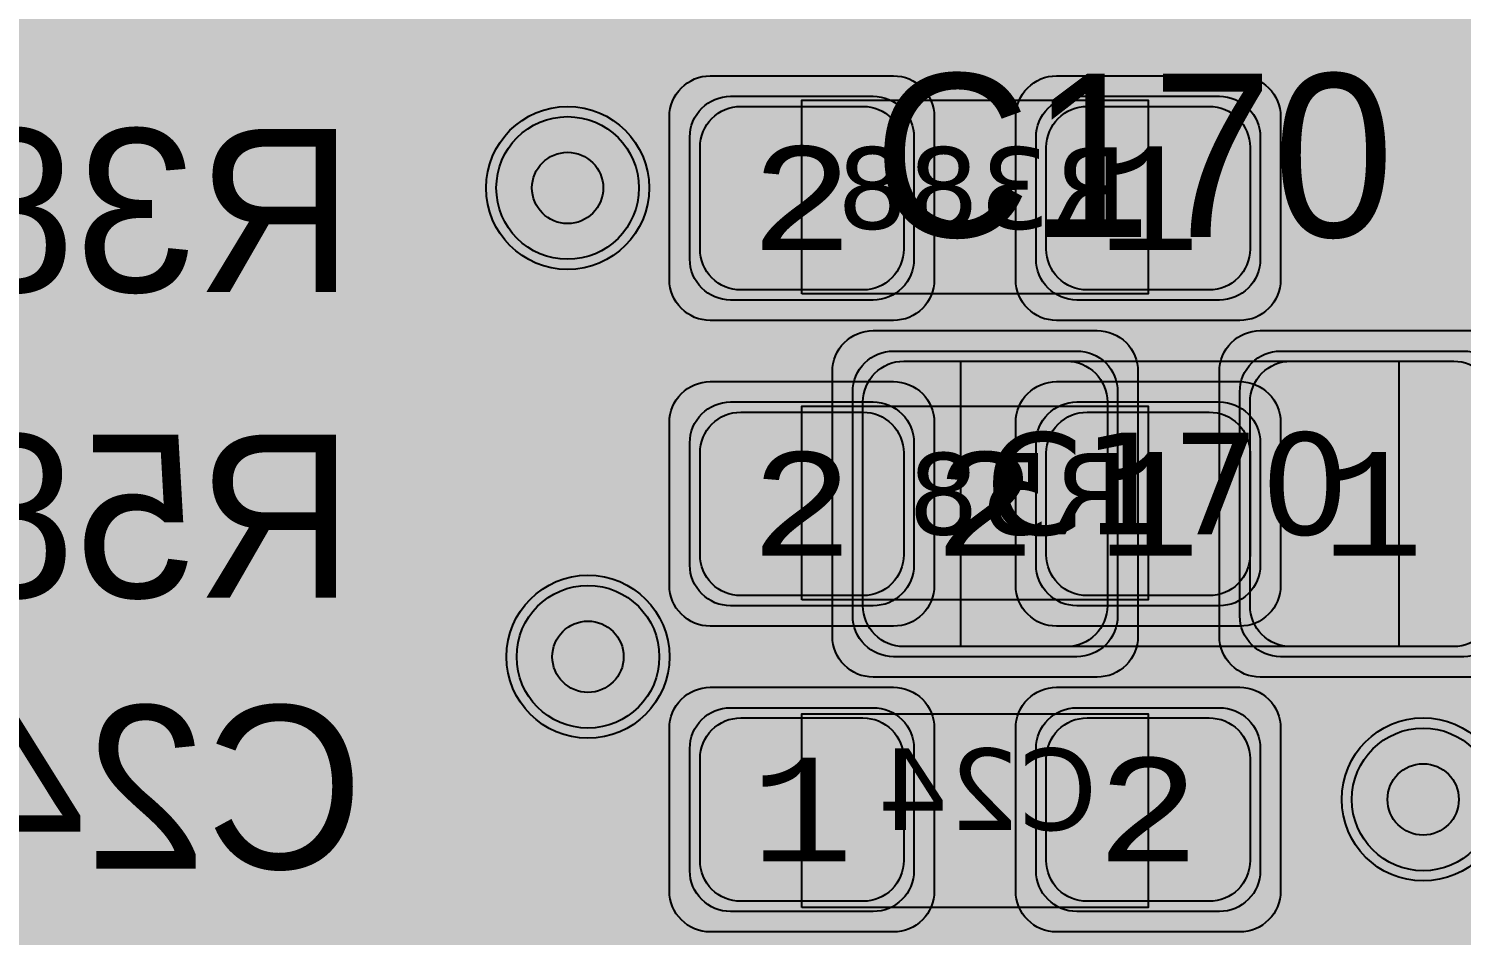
# Model space of a CAD drawing. Extents: x -28 to 199, y -61 to 255.
# Drawn here: x 21.35 to 28.39, y 185.63 to 190.08 of the extents above; entities that cross this region are included whole.
import ezdxf
from ezdxf.enums import TextEntityAlignment as Align

# ---------------------------------------------------------------- set-up
doc = ezdxf.new("R2010")
doc.units = 0
doc.header["$MEASUREMENT"] = 0
for name, color, linetype in [('ASSEMBLY_OUTLINES_BTM', 191, 'CONTINUOUS'), ('ASSEMBLY_OUTLINES_TOP', 102, 'CONTINUOUS'), ('ASSEMBLY_PART_NUMBERS_BTM', 191, 'CONTINUOUS'), ('ASSEMBLY_PART_NUMBERS_TOP', 102, 'CONTINUOUS'), ('ASSEMBLY_REF_DES_BTM', 191, 'CONTINUOUS'), ('ASSEMBLY_REF_DES_TOP', 102, 'CONTINUOUS'), ('DRILL_DRAWING', 21, 'CONTINUOUS'), ('GENERATED_SILKSCREEN_BTM', 255, 'CONTINUOUS'), ('GENERATED_SILKSCREEN_TOP', 140, 'CONTINUOUS'), ('PART_PADS_SMD_BTM', 10, 'CONTINUOUS'), ('PART_PADS_SMD_TOP', 150, 'CONTINUOUS'), ('PIN_NUMBERS_BTM', 8, 'CONTINUOUS'), ('PIN_NUMBERS_TOP', 8, 'CONTINUOUS'), ('PLACEMENT_OUTLINES_BTM', 222, 'CONTINUOUS'), ('PLACEMENT_OUTLINES_TOP', 130, 'CONTINUOUS'), ('PLANE_DATA_LAYER_TOP', 150, 'CONTINUOUS'), ('PLANE_SHAPES_LAYER_2', 230, 'CONTINUOUS'), ('PLANE_SHAPES_LAYER_3', 81, 'CONTINUOUS'), ('PLANE_SHAPES_LAYER_TOP', 150, 'CONTINUOUS'), ('SILKSCREEN_OUTLINES_BTM', 211, 'CONTINUOUS'), ('SILKSCREEN_OUTLINES_TOP', 150, 'CONTINUOUS'), ('SILKSCREEN_REF_DES_BTM', 211, 'CONTINUOUS'), ('SILKSCREEN_REF_DES_TOP', 150, 'CONTINUOUS'), ('SOLDERMASK_PADS_BTM', 12, 'CONTINUOUS'), ('SOLDERMASK_PADS_TOP', 180, 'CONTINUOUS'), ('SOLDERPASTE_PADS_BTM', 12, 'CONTINUOUS'), ('SOLDERPASTE_PADS_TOP', 180, 'CONTINUOUS'), ('TRACES_LAYER_3', 81, 'CONTINUOUS'), ('TRACES_LAYER_BOTTOM', 10, 'CONTINUOUS'), ('TRACES_LAYER_TOP', 150, 'CONTINUOUS'), ('VIA_HOLES_LAYER_2', 30, 'CONTINUOUS'), ('VIA_HOLES_LAYER_3', 30, 'CONTINUOUS'), ('VIA_HOLES_LAYER_BOTTOM', 30, 'CONTINUOUS'), ('VIA_HOLES_LAYER_TOP', 30, 'CONTINUOUS'), ('VIA_PADS_LAYER_2', 230, 'CONTINUOUS'), ('VIA_PADS_LAYER_3', 81, 'CONTINUOUS'), ('VIA_PADS_LAYER_BOTTOM', 10, 'CONTINUOUS'), ('VIA_PADS_LAYER_TOP', 150, 'CONTINUOUS')]:
    doc.layers.add(name, color=color, linetype=linetype)
doc.styles.add('COURIER_NEW', font='COUR.TTF')
doc.styles.add('VERDANA', font='verdana.TTF')
doc.styles.add('VERIBEST_GERBER_0', font='txt')

msp = doc.modelspace()

# ---------------------------------------------------------------- hatches: boundary and pattern name
at = {"layer": 'PLANE_DATA_LAYER_TOP'}
h = msp.add_hatch(color=256, dxfattribs=at)
h.paths.add_polyline_path([(26.5, 188.8262, -0.414213562373095), (26.4238, 188.75), (25.6, 188.75, 0.414213562373095), (25.15, 188.3), (25.15, 187.2, 0.414213562373095), (25.6, 186.75), (26.4238, 186.75, -0.414213562373095), (26.5, 186.6738), (26.5, 185.232603, -0.1989099556854013), (26.477682, 185.178722), (26.212527, 184.913567, 0.1989121882725156), (26.088047, 184.613047), (26.088047, 177.549307, 0.1989121882725156), (26.212527, 177.248787), (26.477682, 176.983632, -0.1989099556853327), (26.5, 176.929751), (26.5, 175.1819, -0.414213562373095), (26.4238, 175.1057), (23.531424, 175.1057, -0.1989133663344379), (23.477542, 175.128018), (20.022318, 178.583242, -0.1989099556853327), (20, 178.637123), (20, 193.170514, -0.1989099556853327), (20.022318, 193.224395), (21.775605, 194.977682, -0.1989133663345065), (21.829487, 195), (26.017396, 195, -0.1989133663344944), (26.071278, 194.977682), (26.477682, 194.571278, -0.1989099556854013), (26.5, 194.517397)], flags=0)
h.paths.add_polyline_path([(23.099999999999998, 181, -0.9999999999999999), (24.3, 181, -0.9999999999999999)], flags=0)
h.paths.add_polyline_path([(23.4, 189.3, -0.9999999999999999), (24.6, 189.3, -0.9999999999999999)], flags=0)
h.paths.add_polyline_path([(23.4, 190.7, -0.9999999999999999), (24.6, 190.7, -0.9999999999999999)], flags=0)
h.paths.add_polyline_path([(22.949998, 193.25, -0.9999999999999999), (24.949998, 193.25, -0.9999999999999999)], flags=0)
h.paths.add_polyline_path([(24.5, 179.2, -0.9999999999999999), (25.700000000000003, 179.2, -0.9999999999999999)], flags=0)
for points in [[(26.05, 188.25), (26.05, 188.8262)], [(25.65, 187.75), (25.0738, 187.75)], [(26.05, 187.25), (26.05, 186.6738)]]:
    msp.add_hatch(color=256, dxfattribs=at).paths.add_polyline_path(points, is_closed=False, flags=0)
at = {"layer": 'PLANE_SHAPES_LAYER_2'}
h = msp.add_hatch(color=256, dxfattribs=at)
h.paths.add_polyline_path([(169.5, 129.25), (149.5, 129.25), (142.25, 122), (142.25, 90.5), (147.5, 90.5), (147.5, 80), (154, 80), (154, 69.25), (131.75, 69.25), (131.75, 73.25), (121.25, 73.25), (121.25, 81), (110.5, 81), (110.5, 125.75), (106.5, 125.75), (106.5, 128.75), (93.5, 128.75), (93.5, 120.25), (91.75, 120.25), (91.75, 121.5), (80, 121.5), (80, 118.25), (73.25, 118.25), (73.25, 124.5), (67.5, 124.5), (67.5, 128), (57.75, 128), (57.75, 120.25), (55.25, 120.25), (55.25, 121.5), (47.5, 121.5), (47.5, 119), (35, 119), (35, 134.75), (32.75, 134.75), (32.75, 159.75), (29.25, 159.75), (29.25, 175.25), (22.5, 175.25), (22.5, 195.25), (17.25, 195.25), (17.25, 198), (22.5, 198), (22.5, 216.5), (40.25, 216.5), (40.25, 235.5), (54.5, 235.5), (54.5, 254), (87.25, 254), (87.25, 236.25), (86.25, 236.25), (86.25, 228.75), (81, 228.75), (81, 218.75), (95.25, 218.75), (95.25, 194.5), (87, 194.5), (87, 172), (131.1, 172), (131.1, 208.75), (115.5, 208.75), (115.5, 213.75), (106.75, 213.75), (106.75, 218.75), (110.25, 222.25), (110.25, 226.25), (142.5, 226.25), (142.5, 221.5), (160.5, 221.5), (160.5, 240.75), (169.5, 240.75)])
h.paths.add_polyline_path([(35.5, 149.5), (41.75, 149.5), (41.75, 152), (39.25, 152), (39.25, 154), (37.75, 154), (37.75, 152), (35.5, 152)], flags=16)
h.paths.add_polyline_path([(37.5, 125.75), (37.5, 128.75), (42.75, 128.75), (42.75, 125.75)], flags=16)
h.paths.add_polyline_path([(52, 127.75), (52, 130.75), (54.25, 130.75), (54.25, 127.75)], flags=16)
h.paths.add_polyline_path([(50.75, 219.5), (50.75, 226.5), (71.75, 226.5), (71.75, 219.5)], flags=16)
h.paths.add_polyline_path([(66.5, 150.75), (66.5, 177.5), (72.25, 177.5), (72.25, 150.75)], flags=16)
h.paths.add_polyline_path([(47.25, 185.25), (73, 185.25), (73, 188.25), (70.25, 188.25), (70.25, 191), (47.25, 191)], flags=16)
h.paths.add_polyline_path([(84.5, 208), (84.5, 212.75), (85, 212.75), (85, 208)], flags=16)
h.paths.add_polyline_path([(61.5, 137.25), (87.75, 137.25), (87.75, 140.5), (84.75, 140.5), (84.75, 143), (61.5, 143)], flags=16)
h.paths.add_polyline_path([(88.75, 127), (88.75, 130), (91, 130), (91, 127)], flags=16)
h.paths.add_polyline_path([(85.5, 130.25), (85.5, 132.5), (91, 132.5), (91, 130.25)], flags=16)
h.paths.add_polyline_path([(108.75, 142.25), (135.75, 142.25), (135.75, 145.75), (132.25, 145.75), (132.25, 149), (108.75, 149)], flags=16)
h.paths.add_polyline_path([(114.25, 126.75), (140.75, 126.75), (140.75, 129.75), (137.25, 129.75), (137.25, 133), (114.25, 133)], flags=16)
h.paths.add_polyline_path([(155.25, 180.25), (166.25, 180.25), (166.25, 186.25), (152.25, 186.25), (152.25, 183), (155.25, 183)], flags=16)
at = {"layer": 'PLANE_SHAPES_LAYER_3'}
h = msp.add_hatch(color=256, dxfattribs=at)
h.paths.add_polyline_path([(169.5, 129.25), (149.5, 129.25), (142.25, 122), (142.25, 90.5), (147.5, 90.5), (147.5, 80), (154, 80), (154, 69.25), (131.75, 69.25), (131.75, 73.25), (121.25, 73.25), (121.25, 81), (110.5, 81), (110.5, 125.75), (106.5, 125.75), (106.5, 128.75), (93.5, 128.75), (93.5, 120.25), (91.75, 120.25), (91.75, 121.5), (80, 121.5), (80, 118.25), (73.25, 118.25), (73.25, 124.5), (67.5, 124.5), (67.5, 127.75), (58.25, 127.75), (58.25, 130.25), (88.75, 130.25), (88.75, 127), (91, 127), (91, 132.5), (55, 132.5), (55, 131.25), (52, 131.25), (52, 127.75), (55, 127.75), (55, 127.25), (57.75, 127.25), (57.75, 120.25), (55.25, 120.25), (55.25, 121.5), (47.5, 121.5), (47.5, 119), (35, 119), (35, 134.75), (32.75, 134.75), (32.75, 159.75), (29.25, 159.75), (29.25, 175.25), (22.5, 175.25), (22.5, 195.25), (17.25, 195.25), (17.25, 198), (22.5, 198), (22.5, 216.5), (40.25, 216.5), (40.25, 235.5), (54.5, 235.5), (54.5, 254), (87.25, 254), (87.25, 236.25), (86.25, 236.25), (86.25, 228.75), (81, 228.75), (81, 218.75), (95.25, 218.75), (95.25, 194.5), (87, 194.5), (87, 172), (131.1, 172), (131.1, 208.75), (115.5, 208.75), (115.5, 213.75), (106.75, 213.75), (106.75, 218.75), (110.25, 222.25), (110.25, 226.25), (142.5, 226.25), (142.5, 221.5), (160.5, 221.5), (160.5, 240.75), (169.5, 240.75)])
h.paths.add_polyline_path([(35.5, 149.5), (41.75, 149.5), (41.75, 152), (39.25, 152), (39.25, 154), (37.75, 154), (37.75, 152), (35.5, 152)], flags=16)
h.paths.add_polyline_path([(37.5, 125.75), (37.5, 128.75), (42.75, 128.75), (42.75, 125.75)], flags=16)
h.paths.add_polyline_path([(50.75, 219.5), (50.75, 226.5), (71.75, 226.5), (71.75, 219.5)], flags=16)
h.paths.add_polyline_path([(66.5, 150.75), (66.5, 177.5), (72.25, 177.5), (72.25, 150.75)], flags=16)
h.paths.add_polyline_path([(47.25, 185.25), (73, 185.25), (73, 188.25), (70.25, 188.25), (70.25, 191), (47.25, 191)], flags=16)
h.paths.add_polyline_path([(84.5, 208), (84.5, 212.75), (85, 212.75), (85, 208)], flags=16)
h.paths.add_polyline_path([(61.5, 137.25), (87.75, 137.25), (87.75, 140.5), (84.75, 140.5), (84.75, 143), (61.5, 143)], flags=16)
h.paths.add_polyline_path([(108.75, 142.25), (135.75, 142.25), (135.75, 145.75), (132.25, 145.75), (132.25, 149), (108.75, 149)], flags=16)
h.paths.add_polyline_path([(114.25, 126.75), (140.75, 126.75), (140.75, 129.75), (137.25, 129.75), (137.25, 133), (114.25, 133)], flags=16)
h.paths.add_polyline_path([(155.25, 180.25), (166.25, 180.25), (166.25, 186.25), (152.25, 186.25), (152.25, 183), (155.25, 183)], flags=16)
at = {"layer": 'VIA_HOLES_LAYER_2'}
h = msp.add_hatch(color=256, dxfattribs=at)
edge = h.paths.add_edge_path()
edge.add_arc((24, 189.3), 0.175, 0, 360)
h = msp.add_hatch(color=256, dxfattribs=at)
edge = h.paths.add_edge_path()
edge.add_arc((24.1, 187), 0.175, 0, 360)
h = msp.add_hatch(color=256, dxfattribs=at)
edge = h.paths.add_edge_path()
edge.add_arc((28.2, 186.3), 0.175, 0, 360)
at = {"layer": 'VIA_HOLES_LAYER_3'}
h = msp.add_hatch(color=256, dxfattribs=at)
edge = h.paths.add_edge_path()
edge.add_arc((24, 189.3), 0.175, 0, 360)
h = msp.add_hatch(color=256, dxfattribs=at)
edge = h.paths.add_edge_path()
edge.add_arc((24.1, 187), 0.175, 0, 360)
h = msp.add_hatch(color=256, dxfattribs=at)
edge = h.paths.add_edge_path()
edge.add_arc((28.2, 186.3), 0.175, 0, 360)
at = {"layer": 'VIA_HOLES_LAYER_BOTTOM'}
h = msp.add_hatch(color=256, dxfattribs=at)
edge = h.paths.add_edge_path()
edge.add_arc((24, 189.3), 0.175, 0, 360)
h = msp.add_hatch(color=256, dxfattribs=at)
edge = h.paths.add_edge_path()
edge.add_arc((24.1, 187), 0.175, 0, 360)
h = msp.add_hatch(color=256, dxfattribs=at)
edge = h.paths.add_edge_path()
edge.add_arc((28.2, 186.3), 0.175, 0, 360)
at = {"layer": 'VIA_HOLES_LAYER_TOP'}
h = msp.add_hatch(color=256, dxfattribs=at)
edge = h.paths.add_edge_path()
edge.add_arc((24, 189.3), 0.175, 0, 360)
h = msp.add_hatch(color=256, dxfattribs=at)
edge = h.paths.add_edge_path()
edge.add_arc((24.1, 187), 0.175, 0, 360)
h = msp.add_hatch(color=256, dxfattribs=at)
edge = h.paths.add_edge_path()
edge.add_arc((28.2, 186.3), 0.175, 0, 360)

# ---------------------------------------------------------------- linework, layer by layer
at = {"layer": 'ASSEMBLY_OUTLINES_BTM'}
for points in [[(25.15, 188.78), (25.15, 189.73), (26.85, 189.73), (26.85, 188.78)], [(25.15, 187.28), (25.15, 188.23), (26.85, 188.23), (26.85, 187.28)], [(25.15, 185.77), (25.15, 186.72), (26.85, 186.72), (26.85, 185.77)]]:
    msp.add_lwpolyline(points, close=True, dxfattribs=at)
at = {"layer": 'ASSEMBLY_OUTLINES_TOP'}
msp.add_lwpolyline([(25.93, 187.05), (25.93, 188.45), (28.08, 188.45), (28.08, 187.05)], close=True, dxfattribs=at)
at = {"layer": 'GENERATED_SILKSCREEN_BTM', "const_width": 0.15}
for points in [[(26.292098, 189.730005, 1.22306e-05), (26.292089, 189.729995), (25.707911, 189.729995, 1.22306e-05), (25.707902, 189.730005), (26.292098, 189.730005)], [(26.283844, 188.779995), (25.716156, 188.779995, 1.1642e-05), (25.716164, 188.780005), (26.283836, 188.780005, 1.1642e-05), (26.283844, 188.779995)], [(26.292098, 188.230005, 1.22306e-05), (26.292089, 188.229995), (25.707911, 188.229995, 1.22306e-05), (25.707902, 188.230005), (26.292098, 188.230005)], [(26.283844, 187.279995), (25.716156, 187.279995, 1.1642e-05), (25.716164, 187.280005), (26.283836, 187.280005, 1.1642e-05), (26.283844, 187.279995)], [(26.283844, 186.720005, 1.1642e-05), (26.283836, 186.719995), (25.716164, 186.719995, 1.1642e-05), (25.716156, 186.720005), (26.283844, 186.720005)], [(26.292098, 185.769995), (25.707902, 185.769995, 1.22306e-05), (25.707911, 185.770005), (26.292089, 185.770005, 1.22306e-05), (26.292098, 185.769995)]]:
    msp.add_lwpolyline(points, format="xyb", dxfattribs=at)
for points in [[(21.9444, 188.7796), (22.0796, 188.8892), (22.082, 188.8908), (22.0836, 188.8932), (22.0844, 188.8956), (22.0844, 188.898), (22.0836, 188.9036), (22.0804, 188.9092), (22.0764, 188.9132), (22.0716, 188.9164), (22.066, 188.9172), (22.0604, 188.9156), (21.93, 188.8092), (21.6716, 188.8092), (21.5468, 188.91), (21.5468, 189.0588), (21.67, 189.1604), (21.8028, 189.1604), (21.8092, 189.162), (21.8132, 189.1652), (21.8156, 189.1708), (21.8164, 189.1764), (21.8156, 189.182), (21.8132, 189.1868), (21.8092, 189.1908), (21.8028, 189.1924), (21.67, 189.1924), (21.5468, 189.294), (21.5468, 189.4428), (21.6716, 189.5436), (21.93, 189.5436), (22.0604, 189.4372), (22.066, 189.4356), (22.0716, 189.4364), (22.0764, 189.4388), (22.0804, 189.4436), (22.0836, 189.4484), (22.0844, 189.454), (22.0844, 189.4572), (22.0836, 189.4596), (22.082, 189.462), (22.0796, 189.4636), (21.9444, 189.5732), (21.942, 189.574), (21.9396, 189.5748), (21.9388, 189.5756), (21.9356, 189.5764), (21.666, 189.5764), (21.662, 189.5756), (21.6604, 189.5748), (21.6588, 189.574), (21.6556, 189.5732), (21.5204, 189.4636), (21.518, 189.4596), (21.5172, 189.4564), (21.5156, 189.454), (21.5148, 189.4508), (21.5148, 189.286), (21.5156, 189.2836), (21.5172, 189.278), (21.518, 189.274), (21.5204, 189.2724), (21.638, 189.1764), (21.5204, 189.0804), (21.5196, 189.0788), (21.518, 189.0772), (21.5172, 189.0764), (21.5172, 189.0748), (21.5156, 189.0692), (21.5148, 189.0668), (21.5148, 188.902), (21.5156, 188.898), (21.5172, 188.8948), (21.518, 188.8916), (21.5204, 188.8892), (21.6556, 188.7796), (21.6588, 188.778), (21.6596, 188.7772), (21.662, 188.7772), (21.6628, 188.7764), (21.6636, 188.7764), (21.666, 188.7764), (21.9356, 188.7764), (21.9388, 188.7772), (21.942, 188.778), (21.9444, 188.7796)], [(22.2756, 189.2724), (22.2732, 189.274), (22.2724, 189.278), (22.2708, 189.282), (22.27, 189.286), (22.27, 189.4508), (22.2708, 189.4548), (22.2724, 189.4572), (22.2724, 189.4596), (22.2732, 189.4604), (22.2748, 189.4612), (22.2756, 189.4628), (22.4116, 189.5732), (22.4156, 189.5748), (22.4188, 189.5756), (22.422, 189.5764), (22.8252, 189.5764), (22.8324, 189.5748), (22.8372, 189.5708), (22.8412, 189.566), (22.8428, 189.5604), (22.8428, 188.7924), (22.8412, 188.786), (22.8372, 188.782), (22.8324, 188.7796), (22.8268, 188.7788), (22.8204, 188.7796), (22.8148, 188.782), (22.8108, 188.786), (22.8092, 188.7924), (22.8092, 189.1604), (22.4332, 189.1604), (22.302, 188.7876), (22.2988, 188.782), (22.2932, 188.7788), (22.2876, 188.778), (22.282, 188.7796), (22.2772, 188.782), (22.2732, 188.786), (22.2716, 188.7916), (22.2724, 188.798), (22.4036, 189.1708), (22.2756, 189.2724)], [(22.8092, 189.5436), (22.4268, 189.5436), (22.302, 189.4428), (22.302, 189.294), (22.4268, 189.1924), (22.8092, 189.1924), (22.8092, 189.5436)], [(21.9356, 187.8012), (21.9388, 187.8004), (21.9412, 187.7996), (21.9444, 187.798), (22.0532, 187.71), (22.0532, 188.0436), (21.5308, 188.0436), (21.5252, 188.0452), (21.5204, 188.0484), (21.518, 188.054), (21.5172, 188.0596), (21.518, 188.066), (21.5204, 188.0708), (21.5252, 188.0748), (21.5308, 188.0764), (22.0708, 188.0764), (22.0764, 188.0748), (22.0812, 188.0708), (22.0852, 188.066), (22.0868, 188.0604), (22.0868, 187.6756), (22.086, 187.67), (22.0836, 187.666), (22.0804, 187.6636), (22.0748, 187.662), (22.0716, 187.6604), (22.0676, 187.6596), (22.0636, 187.6604), (22.0604, 187.6628), (21.93, 187.7692), (21.6716, 187.7692), (21.5468, 187.6676), (21.5468, 187.41), (21.6716, 187.31), (21.93, 187.31), (22.0604, 187.4156), (22.066, 187.418), (22.0708, 187.418), (22.0764, 187.4148), (22.0804, 187.4108), (22.0836, 187.4052), (22.0852, 187.3996), (22.0844, 187.3964), (22.0836, 187.394), (22.082, 187.3916), (22.0796, 187.39), (21.9444, 187.2796), (21.942, 187.278), (21.9388, 187.278), (21.9356, 187.2764), (21.666, 187.2764), (21.6644, 187.2764), (21.6628, 187.2772), (21.662, 187.2772), (21.6604, 187.278), (21.6588, 187.278), (21.6556, 187.2796), (21.5204, 187.39), (21.518, 187.3924), (21.5172, 187.394), (21.5156, 187.3988), (21.5148, 187.402), (21.5148, 187.6756), (21.5156, 187.6788), (21.5172, 187.6836), (21.5172, 187.6852), (21.5188, 187.686), (21.5196, 187.6876), (21.5204, 187.6892), (21.6556, 187.798), (21.6596, 187.7996), (21.6628, 187.8004), (21.666, 187.8012), (21.9356, 187.8012)], [(22.2756, 187.7724), (22.2732, 187.774), (22.2724, 187.778), (22.2708, 187.782), (22.27, 187.786), (22.27, 187.9508), (22.2708, 187.9548), (22.2724, 187.9572), (22.2724, 187.9596), (22.2732, 187.9604), (22.2748, 187.9612), (22.2756, 187.9628), (22.4116, 188.0732), (22.4156, 188.0748), (22.4188, 188.0756), (22.422, 188.0764), (22.8252, 188.0764), (22.8324, 188.0748), (22.8372, 188.0708), (22.8412, 188.066), (22.8428, 188.0604), (22.8428, 187.2924), (22.8412, 187.286), (22.8372, 187.282), (22.8324, 187.2796), (22.8268, 187.2788), (22.8204, 187.2796), (22.8148, 187.282), (22.8108, 187.286), (22.8092, 187.2924), (22.8092, 187.6604), (22.4332, 187.6604), (22.302, 187.2876), (22.2988, 187.282), (22.2932, 187.2788), (22.2876, 187.278), (22.282, 187.2796), (22.2772, 187.282), (22.2732, 187.286), (22.2716, 187.2916), (22.2724, 187.298), (22.4036, 187.6708), (22.2756, 187.7724)], [(22.8092, 188.0436), (22.4268, 188.0436), (22.302, 187.9428), (22.302, 187.794), (22.4268, 187.6924), (22.8092, 187.6924), (22.8092, 188.0436)], [(21.3268, 186.2376), (20.8964, 186.6664), (20.8964, 186.2376), (21.3268, 186.2376)], [(21.7068, 186.7432), (21.5724, 186.6336), (21.57, 186.6296), (21.5692, 186.6264), (21.5676, 186.624), (21.5668, 186.6208), (21.5668, 186.5112), (21.5676, 186.508), (21.5692, 186.5032), (21.57, 186.4992), (21.5724, 186.4976), (22.1052, 186.0648), (22.1052, 185.9792), (21.5828, 185.9792), (21.5772, 185.9776), (21.5724, 185.9744), (21.57, 185.9688), (21.5692, 185.9624), (21.57, 185.9568), (21.5724, 185.9512), (21.5772, 185.948), (21.5828, 185.9464), (22.122, 185.9464), (22.1284, 185.948), (22.1324, 185.952), (22.1364, 185.956), (22.138, 185.9624), (22.138, 186.072), (22.1372, 186.0744), (22.1356, 186.08), (22.134, 186.0824), (22.1332, 186.084), (22.1308, 186.0856), (21.5988, 186.5192), (21.5988, 186.6128), (21.7236, 186.7136), (21.982, 186.7136), (22.1124, 186.6072), (22.118, 186.6056), (22.1236, 186.6064), (22.1284, 186.6088), (22.1324, 186.6136), (22.1348, 186.6184), (22.1356, 186.624), (22.1348, 186.6296), (22.1332, 186.632), (22.1308, 186.6336), (21.9964, 186.7432), (21.9932, 186.744), (21.9916, 186.7448), (21.99, 186.7456), (21.9868, 186.7464), (21.7172, 186.7464), (21.714, 186.7456), (21.7124, 186.7448), (21.71, 186.744), (21.7068, 186.7432)], [(22.7508, 185.9496), (22.8852, 186.0592), (22.8892, 186.0616), (22.89, 186.0648), (22.8916, 186.068), (22.8924, 186.072), (22.8924, 186.6208), (22.8916, 186.6248), (22.89, 186.628), (22.8884, 186.6296), (22.8876, 186.6312), (22.886, 186.6336), (22.7508, 186.7432), (22.7484, 186.744), (22.746, 186.7448), (22.7452, 186.7456), (22.742, 186.7464), (22.4724, 186.7464), (22.4684, 186.7456), (22.4668, 186.7448), (22.4644, 186.744), (22.462, 186.7432), (22.3268, 186.6336), (22.3236, 186.6296), (22.322, 186.6232), (22.3228, 186.6184), (22.3244, 186.6144), (22.3268, 186.6112), (22.3308, 186.608), (22.3348, 186.6056), (22.3388, 186.6048), (22.3428, 186.6048), (22.346, 186.6072), (22.478, 186.7136), (22.7364, 186.7136), (22.8596, 186.6128), (22.8596, 186.08), (22.7364, 185.9792), (22.478, 185.9792), (22.346, 186.0856), (22.3428, 186.0872), (22.3388, 186.088), (22.3348, 186.0872), (22.3308, 186.0848), (22.3268, 186.0816), (22.3244, 186.0776), (22.3228, 186.0728), (22.322, 186.068), (22.3236, 186.0632), (22.3268, 186.0592), (22.462, 185.9496), (22.4652, 185.948), (22.466, 185.9472), (22.4684, 185.9472), (22.4692, 185.9464), (22.47, 185.9464), (22.4724, 185.9464), (22.742, 185.9464), (22.7452, 185.9472), (22.7484, 185.948), (22.7508, 185.9496)], [(20.8924, 186.7192), (21.378, 186.2336), (21.3812, 186.2288), (21.3828, 186.224), (21.382, 186.2192), (21.3788, 186.2136), (21.3772, 186.2096), (21.374, 186.2072), (21.3708, 186.2056), (21.3668, 186.2048), (20.8964, 186.2048)]]:
    msp.add_lwpolyline(points, dxfattribs=at)
at = {"layer": 'GENERATED_SILKSCREEN_TOP', "const_width": 0.15}
for points in [[(26.4772, 189.0792), (26.4708, 189.0776), (26.4676, 189.0744), (26.4652, 189.0688), (26.4644, 189.0624), (26.4652, 189.0568), (26.4676, 189.0512), (26.4708, 189.0472), (26.4772, 189.0464), (26.7892, 189.0464), (26.7948, 189.0472), (26.7996, 189.0512), (26.802, 189.0568), (26.8028, 189.0624), (26.802, 189.0688), (26.7996, 189.0744), (26.7948, 189.0776), (26.7892, 189.0792), (26.6484, 189.0792), (26.6484, 189.8304), (26.6476, 189.836), (26.6452, 189.84), (26.6412, 189.8424), (26.6356, 189.8432), (26.6316, 189.844), (26.6276, 189.844), (26.6244, 189.8424), (26.6212, 189.8392), (26.4652, 189.62), (26.4628, 189.6144), (26.4628, 189.6088), (26.4652, 189.604), (26.4692, 189.6), (26.474, 189.5968), (26.4796, 189.5952), (26.4828, 189.5952), (26.4852, 189.596), (26.4892, 189.6008), (26.6172, 189.78), (26.6172, 189.0792), (26.4772, 189.0792)], [(25.7492, 189.0496), (25.6148, 189.1592), (25.6108, 189.1616), (25.61, 189.1648), (25.6084, 189.168), (25.6076, 189.172), (25.6076, 189.7208), (25.6084, 189.7248), (25.61, 189.728), (25.6116, 189.7296), (25.6124, 189.7312), (25.614, 189.7336), (25.7492, 189.8432), (25.7516, 189.844), (25.754, 189.8448), (25.7548, 189.8456), (25.758, 189.8464), (26.0276, 189.8464), (26.0316, 189.8456), (26.0332, 189.8448), (26.0356, 189.844), (26.038, 189.8432), (26.1732, 189.7336), (26.1764, 189.7296), (26.178, 189.7232), (26.1772, 189.7184), (26.1756, 189.7144), (26.1732, 189.7112), (26.1692, 189.708), (26.1652, 189.7056), (26.1612, 189.7048), (26.1572, 189.7048), (26.154, 189.7072), (26.022, 189.8136), (25.7636, 189.8136), (25.6404, 189.7128), (25.6404, 189.18), (25.7636, 189.0792), (26.022, 189.0792), (26.154, 189.1856), (26.1572, 189.1872), (26.1612, 189.188), (26.1652, 189.1872), (26.1692, 189.1848), (26.1732, 189.1816), (26.1756, 189.1776), (26.1772, 189.1728), (26.178, 189.168), (26.1764, 189.1632), (26.1732, 189.1592), (26.038, 189.0496), (26.0348, 189.048), (26.034, 189.0472), (26.0316, 189.0472), (26.0308, 189.0464), (26.03, 189.0464), (26.0276, 189.0464), (25.758, 189.0464), (25.7548, 189.0472), (25.7516, 189.048), (25.7492, 189.0496)], [(27.2004, 189.0704), (27.1988, 189.0648), (27.1996, 189.0592), (27.2036, 189.0544), (27.2076, 189.0512), (27.2132, 189.0496), (27.2188, 189.0488), (27.2236, 189.0504), (27.2276, 189.0552), (27.6588, 189.8224), (27.6604, 189.8264), (27.6604, 189.8296), (27.6604, 189.8328), (27.6588, 189.836), (27.6564, 189.8408), (27.6532, 189.844), (27.6492, 189.8456), (27.6452, 189.8464), (27.1052, 189.8464), (27.0996, 189.8448), (27.0956, 189.8408), (27.0924, 189.836), (27.0916, 189.8296), (27.0924, 189.824), (27.0956, 189.8184), (27.0996, 189.8144), (27.1052, 189.8136), (27.618, 189.8136), (27.2004, 189.0704)], [(27.8532, 189.7336), (27.9876, 189.8432), (27.9908, 189.844), (27.9932, 189.8448), (27.994, 189.8456), (27.9972, 189.8464), (28.2668, 189.8464), (28.27, 189.8456), (28.2708, 189.8456), (28.2716, 189.8448), (28.274, 189.844), (28.2772, 189.8432), (28.4116, 189.7336), (28.414, 189.7296), (28.4148, 189.7264), (28.4164, 189.724), (28.4172, 189.7208), (28.4172, 189.172), (28.4164, 189.1696), (28.4148, 189.164), (28.414, 189.1624), (28.4116, 189.1592), (28.2772, 189.0496), (28.274, 189.0488), (28.2724, 189.048), (28.2708, 189.0472), (28.2692, 189.0464), (28.2668, 189.0464), (27.9972, 189.0464), (27.994, 189.0472), (27.9908, 189.048), (27.9876, 189.0496), (27.8532, 189.1592), (27.8516, 189.1608), (27.85, 189.1616), (27.8484, 189.164), (27.8468, 189.1696), (27.846, 189.172), (27.846, 189.7208), (27.8468, 189.724), (27.8484, 189.7264), (27.85, 189.7296), (27.8532, 189.7336)], [(27.8788, 189.7128), (27.8788, 189.18), (27.926, 189.14), (28.3132, 189.7712), (28.2604, 189.8136), (28.002, 189.8136), (27.8788, 189.7128)], [(27.9516, 189.1192), (28.002, 189.0792), (28.2604, 189.0792), (28.3852, 189.18), (28.3852, 189.7128), (28.338, 189.7504), (27.9516, 189.1192)]]:
    msp.add_lwpolyline(points, dxfattribs=at)
for points in [[(27.269515, 188.450005, 1.10969e-05), (27.269508, 188.449995), (26.730492, 188.449995, 1.10969e-05), (26.730485, 188.450005), (27.269515, 188.450005)], [(27.269515, 187.049995), (26.730485, 187.049995, 1.10969e-05), (26.730492, 187.050005), (27.269508, 187.050005, 1.10969e-05), (27.269515, 187.049995)]]:
    msp.add_lwpolyline(points, format="xyb", dxfattribs=at)
at = {"layer": 'PART_PADS_SMD_BTM'}
for points in [[(25.7, 188.95, -0.4142135624), (25.5, 188.75), (24.8, 188.75, -0.4142135624), (24.6, 188.95), (24.6, 189.55, -0.4142135624), (24.8, 189.75), (25.5, 189.75, -0.4142135624), (25.7, 189.55)], [(27.4, 188.95, -0.4142135624), (27.2, 188.75), (26.5, 188.75, -0.4142135624), (26.3, 188.95), (26.3, 189.55, -0.4142135624), (26.5, 189.75), (27.2, 189.75, -0.4142135624), (27.4, 189.55)], [(25.7, 187.45, -0.4142135624), (25.5, 187.25), (24.8, 187.25, -0.4142135624), (24.6, 187.45), (24.6, 188.05, -0.4142135624), (24.8, 188.25), (25.5, 188.25, -0.4142135624), (25.7, 188.05)], [(27.4, 187.45, -0.4142135624), (27.2, 187.25), (26.5, 187.25, -0.4142135624), (26.3, 187.45), (26.3, 188.05, -0.4142135624), (26.5, 188.25), (27.2, 188.25, -0.4142135624), (27.4, 188.05)], [(24.6, 186.55, -0.4142135624), (24.8, 186.75), (25.5, 186.75, -0.4142135624), (25.7, 186.55), (25.7, 185.95, -0.4142135624), (25.5, 185.75), (24.8, 185.75, -0.4142135624), (24.6, 185.95)], [(26.3, 186.55, -0.4142135624), (26.5, 186.75), (27.2, 186.75, -0.4142135624), (27.4, 186.55), (27.4, 185.95, -0.4142135624), (27.2, 185.75), (26.5, 185.75, -0.4142135624), (26.3, 185.95)]]:
    msp.add_lwpolyline(points, format="xyb", close=True, dxfattribs=at)
at = {"layer": 'PART_PADS_SMD_TOP'}
for points in [[(26.5, 188.5, -0.4142135624), (26.7, 188.3), (26.7, 187.2, -0.4142135624), (26.5, 187), (25.6, 187, -0.4142135624), (25.4, 187.2), (25.4, 188.3, -0.4142135624), (25.6, 188.5)], [(28.4, 188.5, -0.4142135624), (28.6, 188.3), (28.6, 187.2, -0.4142135624), (28.4, 187), (27.5, 187, -0.4142135624), (27.3, 187.2), (27.3, 188.3, -0.4142135624), (27.5, 188.5)]]:
    msp.add_lwpolyline(points, format="xyb", close=True, dxfattribs=at)
at = {"layer": 'PLACEMENT_OUTLINES_BTM'}
for points in [[(25.15, 188.78), (25.15, 189.73), (26.85, 189.73), (26.85, 188.78)], [(25.15, 187.28), (25.15, 188.23), (26.85, 188.23), (26.85, 187.28)], [(25.15, 185.77), (25.15, 186.72), (26.85, 186.72), (26.85, 185.77)]]:
    msp.add_lwpolyline(points, close=True, dxfattribs=at)
at = {"layer": 'PLACEMENT_OUTLINES_TOP'}
msp.add_lwpolyline([(25.93, 187.05), (25.93, 188.45), (28.08, 188.45), (28.08, 187.05)], close=True, dxfattribs=at)
at = {"layer": 'PLANE_DATA_LAYER_TOP', "const_width": 0.5}
for points in [[(26.05, 188.25), (26.05, 188.8262)], [(25.65, 187.75), (25.0738, 187.75)], [(26.05, 187.25), (26.05, 186.6738)]]:
    msp.add_lwpolyline(points, dxfattribs=at)
at = {"layer": 'PLANE_SHAPES_LAYER_TOP'}
msp.add_solid([(20, 174.75), (26.5, 174.75), (20, 195), (26.5, 195)], dxfattribs=at)
at = {"layer": 'SILKSCREEN_OUTLINES_BTM'}
for points in [[(25.15, 188.78), (25.15, 189.73), (26.85, 189.73), (26.85, 188.78)], [(25.15, 187.28), (25.15, 188.23), (26.85, 188.23), (26.85, 187.28)], [(25.15, 185.77), (25.15, 186.72), (26.85, 186.72), (26.85, 185.77)]]:
    msp.add_lwpolyline(points, close=True, dxfattribs=at)
at = {"layer": 'SILKSCREEN_OUTLINES_TOP'}
msp.add_lwpolyline([(25.93, 187.05), (25.93, 188.45), (28.08, 188.45), (28.08, 187.05)], close=True, dxfattribs=at)
at = {"layer": 'SOLDERMASK_PADS_BTM'}
for points in [[(25.8, 188.85, -0.4142135624), (25.6, 188.65), (24.7, 188.65, -0.4142135624), (24.5, 188.85), (24.5, 189.65, -0.4142135624), (24.7, 189.85), (25.6, 189.85, -0.4142135624), (25.8, 189.65)], [(27.5, 188.85, -0.4142135624), (27.3, 188.65), (26.4, 188.65, -0.4142135624), (26.2, 188.85), (26.2, 189.65, -0.4142135624), (26.4, 189.85), (27.3, 189.85, -0.4142135624), (27.5, 189.65)], [(25.8, 187.35, -0.4142135624), (25.6, 187.15), (24.7, 187.15, -0.4142135624), (24.5, 187.35), (24.5, 188.15, -0.4142135624), (24.7, 188.35), (25.6, 188.35, -0.4142135624), (25.8, 188.15)], [(27.5, 187.35, -0.4142135624), (27.3, 187.15), (26.4, 187.15, -0.4142135624), (26.2, 187.35), (26.2, 188.15, -0.4142135624), (26.4, 188.35), (27.3, 188.35, -0.4142135624), (27.5, 188.15)], [(24.5, 186.65, -0.4142135624), (24.7, 186.85), (25.6, 186.85, -0.4142135624), (25.8, 186.65), (25.8, 185.85, -0.4142135624), (25.6, 185.65), (24.7, 185.65, -0.4142135624), (24.5, 185.85)], [(26.2, 186.65, -0.4142135624), (26.4, 186.85), (27.3, 186.85, -0.4142135624), (27.5, 186.65), (27.5, 185.85, -0.4142135624), (27.3, 185.65), (26.4, 185.65, -0.4142135624), (26.2, 185.85)]]:
    msp.add_lwpolyline(points, format="xyb", close=True, dxfattribs=at)
at = {"layer": 'SOLDERMASK_PADS_TOP'}
for points in [[(26.6, 188.6, -0.4142135624), (26.8, 188.4), (26.8, 187.1, -0.4142135624), (26.6, 186.9), (25.5, 186.9, -0.4142135624), (25.3, 187.1), (25.3, 188.4, -0.4142135624), (25.5, 188.6)], [(28.5, 188.6, -0.4142135624), (28.7, 188.4), (28.7, 187.1, -0.4142135624), (28.5, 186.9), (27.4, 186.9, -0.4142135624), (27.2, 187.1), (27.2, 188.4, -0.4142135624), (27.4, 188.6)]]:
    msp.add_lwpolyline(points, format="xyb", close=True, dxfattribs=at)
at = {"layer": 'SOLDERPASTE_PADS_BTM'}
for points in [[(25.65, 189, -0.4142135624), (25.45, 188.8), (24.85, 188.8, -0.4142135624), (24.65, 189), (24.65, 189.5, -0.4142135624), (24.85, 189.7), (25.45, 189.7, -0.4142135624), (25.65, 189.5)], [(27.35, 189, -0.4142135624), (27.15, 188.8), (26.55, 188.8, -0.4142135624), (26.35, 189), (26.35, 189.5, -0.4142135624), (26.55, 189.7), (27.15, 189.7, -0.4142135624), (27.35, 189.5)], [(25.65, 187.5, -0.4142135624), (25.45, 187.3), (24.85, 187.3, -0.4142135624), (24.65, 187.5), (24.65, 188, -0.4142135624), (24.85, 188.2), (25.45, 188.2, -0.4142135624), (25.65, 188)], [(27.35, 187.5, -0.4142135624), (27.15, 187.3), (26.55, 187.3, -0.4142135624), (26.35, 187.5), (26.35, 188, -0.4142135624), (26.55, 188.2), (27.15, 188.2, -0.4142135624), (27.35, 188)], [(24.65, 186.5, -0.4142135624), (24.85, 186.7), (25.45, 186.7, -0.4142135624), (25.65, 186.5), (25.65, 186, -0.4142135624), (25.45, 185.8), (24.85, 185.8, -0.4142135624), (24.65, 186)], [(26.35, 186.5, -0.4142135624), (26.55, 186.7), (27.15, 186.7, -0.4142135624), (27.35, 186.5), (27.35, 186, -0.4142135624), (27.15, 185.8), (26.55, 185.8, -0.4142135624), (26.35, 186)]]:
    msp.add_lwpolyline(points, format="xyb", close=True, dxfattribs=at)
at = {"layer": 'SOLDERPASTE_PADS_TOP'}
for points in [[(26.45, 188.45, -0.4142135624), (26.65, 188.25), (26.65, 187.25, -0.4142135624), (26.45, 187.05), (25.65, 187.05, -0.4142135624), (25.45, 187.25), (25.45, 188.25, -0.4142135624), (25.65, 188.45)], [(28.35, 188.45, -0.4142135624), (28.55, 188.25), (28.55, 187.25, -0.4142135624), (28.35, 187.05), (27.55, 187.05, -0.4142135624), (27.35, 187.25), (27.35, 188.25, -0.4142135624), (27.55, 188.45)]]:
    msp.add_lwpolyline(points, format="xyb", close=True, dxfattribs=at)
at = {"layer": 'TRACES_LAYER_3', "const_width": 0.5}
for points in [[(23.7, 181), (23.7, 181.74203), (23.156702, 182.285328), (23.156702, 187.244466), (24.804104, 188.891868), (24.804104, 189.895896), (24, 190.7)], [(25.1, 179.2), (24.005825, 179.2), (22.27679, 180.929035), (22.27679, 187.57679), (24, 189.3)]]:
    msp.add_lwpolyline(points, dxfattribs=at)
at = {"layer": 'TRACES_LAYER_BOTTOM'}
for points, const_width in [([(25.15, 192.099998), (23.870149, 192.099998), (23.002811, 191.23266), (23.002811, 184.290505), (24.043316, 183.25)], 0.35), ([(26.85, 190.75), (26.85, 189.25)], 0.35), ([(25.15, 189.25), (24.05, 189.25), (24, 189.3)], 0.35), ([(29.8, 188.54), (28.387, 188.54), (27.677, 189.25), (26.85, 189.25)], 0.35), ([(24.35, 187), (25.1, 187.75), (25.15, 187.75)], 0.35), ([(26.85, 187.75), (28.845, 187.75), (29.325, 187.27), (29.8, 187.27)], 0.35), ([(24.1, 187), (24.35, 187)], 0.35), ([(24.668325, 186.681675), (24.35, 187)], 0.254), ([(25.15, 186.25), (25.1, 186.25), (24.668325, 186.681675)], 0.35), ([(25.15, 186.25), (24.718325, 186.681675), (24.668325, 186.681675)], 0.35), ([(28.498, 186.25), (28.448, 186.3), (28.2, 186.3)], 0.35), ([(26.85, 186.25), (28.498, 186.25)], 0.35), ([(29.8, 186), (28.748, 186), (28.498, 186.25)], 0.35)]:
    msp.add_lwpolyline(points, dxfattribs=dict(at, const_width=const_width))
at = {"layer": 'TRACES_LAYER_TOP', "const_width": 0.35}
for points in [[(25.9, 195.75), (27.95, 193.7), (27.95, 187.75)], [(24.1, 187), (24.85, 187.75), (26.05, 187.75)], [(27.95, 187.75), (27.95, 186.55), (28.2, 186.3)], [(44.6, 174.2), (43.924204, 173.524204), (30.53815, 173.524204), (26.513047, 177.549307), (26.513047, 184.613047), (28.2, 186.3)]]:
    msp.add_lwpolyline(points, dxfattribs=at)
at = {"layer": 'VIA_HOLES_LAYER_2'}
for centre in [(24, 189.3), (24.1, 187), (28.2, 186.3)]:
    msp.add_circle(centre, 0.175, dxfattribs=at)
at = {"layer": 'VIA_HOLES_LAYER_3'}
for centre in [(24, 189.3), (24.1, 187), (28.2, 186.3)]:
    msp.add_circle(centre, 0.175, dxfattribs=at)
at = {"layer": 'VIA_HOLES_LAYER_BOTTOM'}
for centre in [(24, 189.3), (24.1, 187), (28.2, 186.3)]:
    msp.add_circle(centre, 0.175, dxfattribs=at)
at = {"layer": 'VIA_HOLES_LAYER_TOP'}
for centre in [(24, 189.3), (24.1, 187), (28.2, 186.3)]:
    msp.add_circle(centre, 0.175, dxfattribs=at)
at = {"layer": 'VIA_PADS_LAYER_2'}
for centre in [(24, 189.3), (24.1, 187), (28.2, 186.3)]:
    msp.add_circle(centre, 0.4, dxfattribs=at)
at = {"layer": 'VIA_PADS_LAYER_3'}
for centre in [(24, 189.3), (24.1, 187), (28.2, 186.3)]:
    msp.add_circle(centre, 0.4, dxfattribs=at)
at = {"layer": 'VIA_PADS_LAYER_BOTTOM'}
for centre in [(24, 189.3), (24.1, 187), (28.2, 186.3)]:
    msp.add_circle(centre, 0.35, dxfattribs=at)
at = {"layer": 'VIA_PADS_LAYER_TOP'}
for centre in [(24, 189.3), (24.1, 187), (28.2, 186.3)]:
    msp.add_circle(centre, 0.35, dxfattribs=at)

# ---------------------------------------------------------------- texts
at = {"layer": 'ASSEMBLY_PART_NUMBERS_BTM', "style": 'VERIBEST_GERBER_0', "text_generation_flag": 2}
for s, p in [('GRM1885C1H471JA01D', (25.29, 207.5)), ('ERJ-6ENF2671V', (27.29, 207.25)), ('ERJ-6ENF2432V', (20.79, 204.75)), ('TAJB226M020RNJ', (21.71, 201.75))]:
    msp.add_text(s, height=2.032, rotation=90, dxfattribs=at).set_placement(p, align=Align.TOP_LEFT)
for s, p in [('CL10C010BB8NNNC', (30, 190.71)), ('ERJ-3EKF10R7V', (26, 189.559998)), ('ERJ-3EKF4642V', (34.25, 189.21)), ('CL10B104KB8SFNC', (26, 188.79)), ('ERJ-3EKF1022V', (26, 188.21)), ('1N4148W-7-F', (40, 187.71)), ('ERJ-3EKF2052V', (26, 186.71)), ('ERJ-3EKF1022V', (26, 185.79))]:
    msp.add_text(s, height=2.032, dxfattribs=at).set_placement(p, align=Align.TOP_LEFT)
at = {"layer": 'ASSEMBLY_PART_NUMBERS_TOP', "style": 'VERIBEST_GERBER_0'}
for s, p in [('ERJ-8GEYJ182V', (21.96, 206.5)), ('ERJ-3EKF10R7V', (29.21, 190.75))]:
    msp.add_text(s, height=2.032, rotation=270, dxfattribs=at).set_placement(p, align=Align.TOP_LEFT)
msp.add_text('CL21B106KOQNNNE', height=2.032, dxfattribs=at).set_placement((27, 190.29), align=Align.TOP_LEFT)
at = {"layer": 'ASSEMBLY_REF_DES_BTM', "style": 'VERDANA', "text_generation_flag": 2}
for s, p in [('R388', (26.75, 189.5)), ('R58', (26.75, 188)), ('C24', (26.6, 186.55))]:
    msp.add_text(s, height=0.4, dxfattribs=at).set_placement(p, align=Align.TOP_LEFT)
at = {"layer": 'ASSEMBLY_REF_DES_TOP', "style": 'VERDANA'}
msp.add_text('C170', height=0.5, dxfattribs=at).set_placement((26.05, 188.1), align=Align.TOP_LEFT)
at = {"layer": 'DRILL_DRAWING', "style": 'VERIBEST_GERBER_0'}
for p in [(24, 190.7), (24, 189.3), (24.1, 187), (28.2, 186.3), (24, 184.7)]:
    msp.add_text('A', height=2, dxfattribs=at).set_placement(p, align=Align.MIDDLE_CENTER)
at = {"layer": 'PIN_NUMBERS_BTM', "style": 'COURIER_NEW'}
for s, p in [('2', (25.15, 189.25)), ('1', (26.85, 189.25)), ('2', (25.15, 187.75)), ('2', (26.05, 187.75)), ('1', (26.85, 187.75)), ('1', (27.95, 187.75)), ('1', (25.15, 186.25)), ('2', (26.85, 186.25))]:
    msp.add_text(s, height=0.508, dxfattribs=at).set_placement(p, align=Align.MIDDLE_CENTER)
at = {"layer": 'PIN_NUMBERS_TOP', "style": 'COURIER_NEW'}
for s, p in [('2', (25.15, 189.25)), ('1', (26.85, 189.25)), ('2', (25.15, 187.75)), ('2', (26.05, 187.75)), ('1', (26.85, 187.75)), ('1', (27.95, 187.75)), ('1', (25.15, 186.25)), ('2', (26.85, 186.25))]:
    msp.add_text(s, height=0.508, dxfattribs=at).set_placement(p, align=Align.MIDDLE_CENTER)
at = {"layer": 'SILKSCREEN_REF_DES_BTM', "style": 'VERIBEST_GERBER_0', "text_generation_flag": 2}
for s, p in [('R388', (22.95, 189.59)), ('R58', (22.95, 188.09)), ('C24', (23, 186.76))]:
    msp.add_text(s, height=0.8, dxfattribs=at).set_placement(p, align=Align.TOP_LEFT)
at = {"layer": 'SILKSCREEN_REF_DES_TOP', "style": 'VERIBEST_GERBER_0'}
msp.add_text('C170', height=0.8, dxfattribs=at).set_placement((25.5, 189.86), align=Align.TOP_LEFT)

doc.saveas('drawing.dxf')
